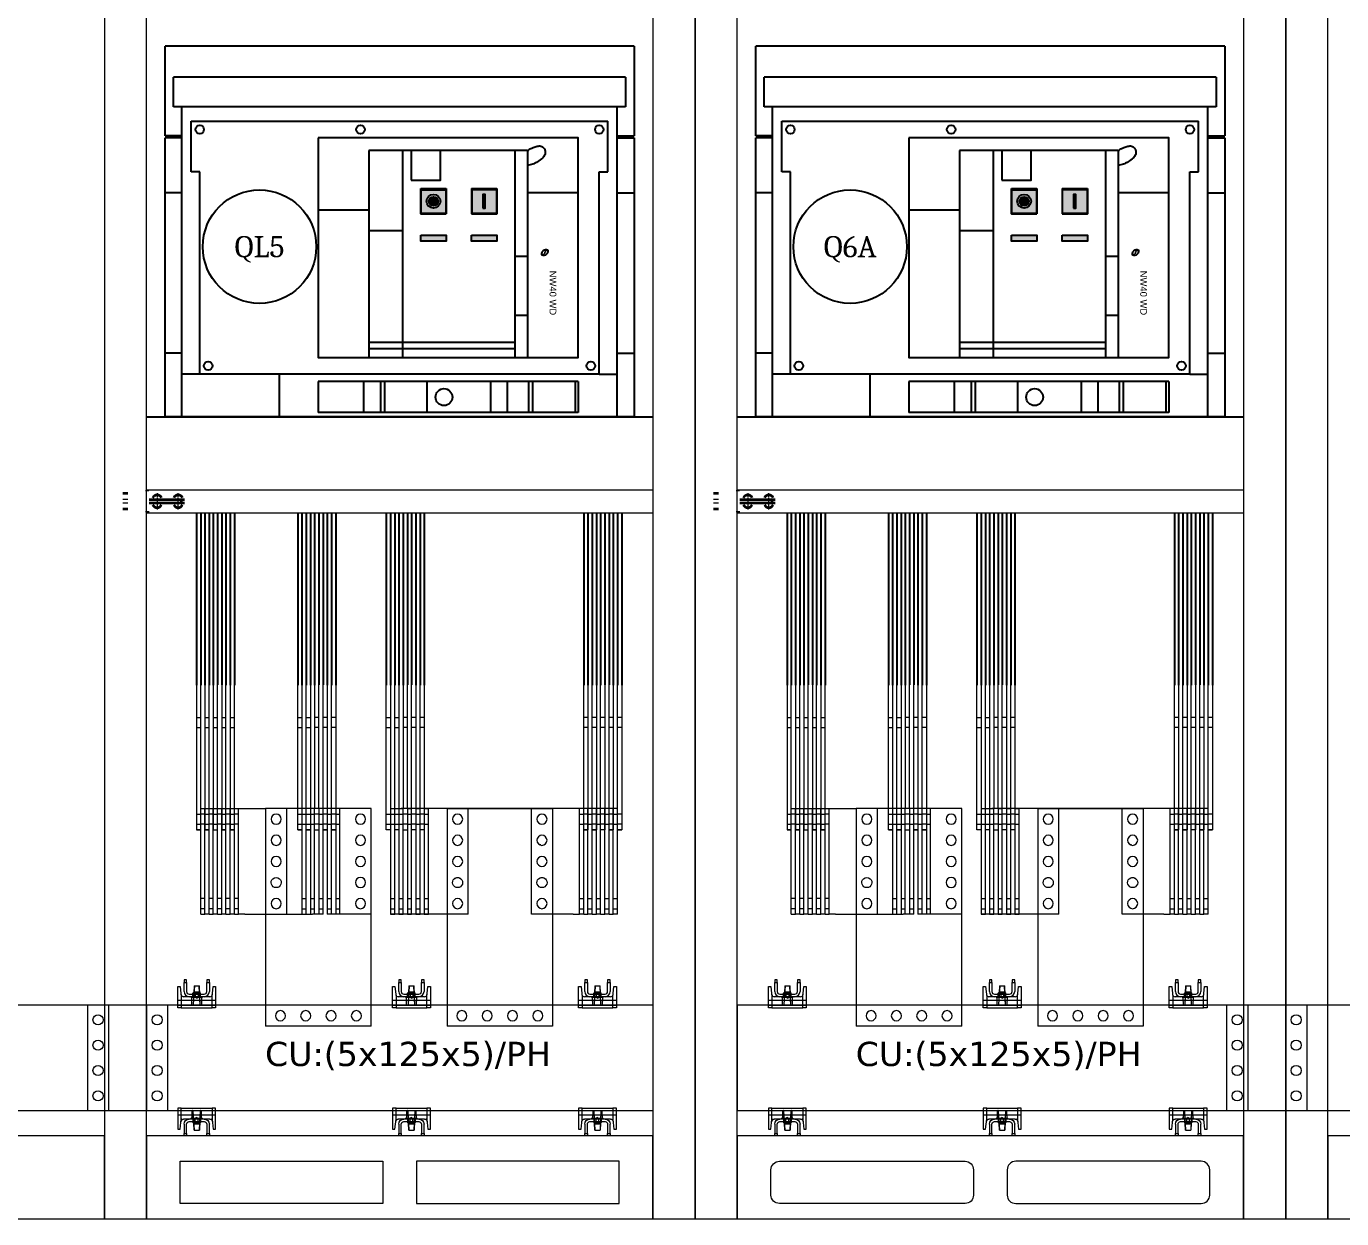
# Model space of a CAD drawing. Header units: millimetres. Extents: x -116965 to 323937, y 291661 to 566926.
# Drawn here: x -39830 to -38272, y 346152 to 347565 of the extents above; entities that cross this region are included whole.
import ezdxf
from ezdxf.enums import TextEntityAlignment as Align

# ---------------------------------------------------------------- set-up
doc = ezdxf.new("R2010")
doc.units = ezdxf.units.MM
doc.linetypes.add('CHAIN', pattern=[0.3543, 0.2362, -0.0295, 0.0591, -0.0295])
doc.layers.get('0').update_dxf_attribs({"lineweight": 18})
doc.layers.add('ALPHA', color=255, linetype='Continuous')
doc.layers.add('C00-00-00', color=7, linetype='Continuous')
for name, color, linetype, lineweight in [('Centerline(Schneider)', 7, 'Continuous', 18), ('check bv', 5, 'Continuous', 9), ('hw_Auxiliary', 2, 'Continuous', 13), ('Visible Edges(Schneider)', 7, 'Continuous', 35)]:
    doc.layers.add(name, color=color, linetype=linetype, lineweight=lineweight)
doc.styles.add('hwTech', font='Cambria.ttf')
doc.styles.add('ROMANS', font='')
doc.styles.get("Standard").update_dxf_attribs({"font": 'arial.ttf'})
doc.styles.get('ROMANS').set_extended_font_data('.VnArial')

# ---------------------------------------------------------------- blocks, each defined once
blk = doc.blocks.new('QQQ')
at = {"color": 1, "lineweight": -3, "ltscale": 5}
blk.add_circle((59732.6, 361340.9), 67.2, dxfattribs=at)
at = {"color": 6, "lineweight": -3, "ltscale": 5, "style": 'hwTech'}
blk.add_attdef('Q5A.1', text='', height=25, dxfattribs=at).set_placement((59732.6, 361340.9), align=Align.MIDDLE_CENTER)
blk = doc.blocks.new('*U1443')
for points in [[(0, 2200), (0, 0), (50, 0), (50, 2200)], [(50, 2102), (50, 2200), (650, 2200), (650, 2102)], [(650, 2200), (650, 0), (700, 0), (700, 2200)], [(50, 98), (50, 0), (650, 0), (650, 98)]]:
    blk.add_lwpolyline(points, close=True)
at = {"layer": 'hw_Auxiliary'}
for points in [[(100, 2132), (320, 2132, 0.414214), (330, 2142), (330, 2172, 0.414214), (320, 2182), (100, 2182, 0.414214), (90, 2172), (90, 2142, 0.414214)], [(600, 2132), (380, 2132, -0.414214), (370, 2142), (370, 2172, -0.414214), (380, 2182), (600, 2182, -0.414214), (610, 2172), (610, 2142, -0.414214)], [(100, 68), (320, 68, -0.414214), (330, 58), (330, 28, -0.414214), (320, 18), (100, 18, -0.414214), (90, 28), (90, 58, -0.414214)], [(600, 68), (380, 68, 0.414214), (370, 58), (370, 28, 0.414214), (380, 18), (600, 18, 0.414214), (610, 28), (610, 58, 0.414214)]]:
    blk.add_lwpolyline(points, format="xyb", close=True, dxfattribs=at)
blk = doc.blocks.new('*U1436')
for points in [[(0, 2200), (0, 0), (50, 0), (50, 2200)], [(50, 2102), (50, 2200), (200, 2200), (200, 2102)], [(200, 2200), (200, 0), (250, 0), (250, 2200)], [(250, 2102), (250, 2200), (850, 2200), (850, 2102)], [(850, 2200), (850, 0), (900, 0), (900, 2200)], [(50, 98), (50, 0), (200, 0), (200, 98)], [(250, 98), (250, 0), (850, 0), (850, 98)]]:
    blk.add_lwpolyline(points, close=True)
at = {"layer": 'hw_Auxiliary'}
for points in [[(290, 2132), (530, 2132), (530, 2182), (290, 2182)], [(810, 2132), (570, 2132), (570, 2182), (810, 2182)], [(290, 68), (530, 68), (530, 18), (290, 18)], [(810, 68), (570, 68), (570, 18), (810, 18)]]:
    blk.add_lwpolyline(points, close=True, dxfattribs=at)
blk = doc.blocks.new('ban le blokset')
for p, q in [((11, 2), (5, 2)), ((5, -2), (11, -2))]:
    blk.add_line(p, q)
at = {"layer": 'Centerline(Schneider)', "linetype": 'CHAIN', "ltscale": 7.55611}
for p, q in [((35.8, 12.5), (31.7, 12.5)), ((36, -12.5), (31.8, -12.5))]:
    blk.add_line(p, q, dxfattribs=at)
at = {"layer": 'Centerline(Schneider)', "linetype": 'CHAIN', "ltscale": 21.168501}
for p, q in [((45.5, 9.8), (45.5, -9.8)), ((70.5, -9.8), (70.5, 9.8))]:
    blk.add_line(p, q, dxfattribs=at)
at = {"layer": 'Visible Edges(Schneider)'}
for p, q in [((11, 9.2), (5, 9.2)), ((36, 2), (78, 2)), ((74.5, -2), (74.5, 2)), ((11, -9.2), (5, -9.2)), ((36, -2), (78, -2))]:
    blk.add_line(p, q, dxfattribs=at)
for centre, start, end in [((45.5, 2), 21.122, 158.878), ((70.5, 2), 21.122, 158.878), ((45.5, -2), 201.122, 338.878), ((70.5, -2), 201.122, 338.878)]:
    blk.add_arc(centre, 5.63, start, end, dxfattribs=at)
blk = doc.blocks.new('*U1771')
h = blk.add_hatch(color=254)
edge = h.paths.add_edge_path()
edge.add_spline(control_points=[(5.56, 1.78), (5.58, 1.82), (5.59, 1.87), (5.62, 1.95), (5.64, 2), (5.65, 2.04)], knot_values=[-0.183546, -0.183546, -0.183546, -0.183546, -0.091771, -0.091771, 0, 0, 0, 0], degree=3, periodic=0)
edge.add_line((5.65, 2.04), (5.27, 2.04))
edge.add_ellipse((6.4, 1.52), major_axis=(1.3, 1.25), ratio=0.66219, start_angle=104.57605, end_angle=114.75831)
edge.add_line((5.1, 1.78), (5.56, 1.78))
edge = h.paths.add_edge_path()
edge.add_spline(control_points=[(5.44, 1.27), (5.46, 1.32), (5.47, 1.36), (5.5, 1.45), (5.52, 1.49), (5.53, 1.53)], knot_values=[-0.183098, -0.183098, -0.183098, -0.183098, -0.091547, -0.091547, 0, 0, 0, 0], degree=3, periodic=0)
edge.add_line((5.53, 1.53), (4.99, 1.53))
edge.add_ellipse((6.4, 1.52), major_axis=(1.3, 1.25), ratio=0.66219, start_angle=124.09616, end_angle=133.95883)
edge.add_line((4.9, 1.27), (5.44, 1.27))
edge = h.paths.add_edge_path()
edge.add_spline(control_points=[(6.75, 1.18), (6.78, 1.32), (6.82, 1.45), (6.89, 1.72), (6.92, 1.85), (6.96, 1.98)], knot_values=[-0.551644, -0.551644, -0.551644, -0.551644, -0.275816, -0.275816, 0, 0, 0, 0], degree=3, periodic=0)
edge.add_spline(control_points=[(6.96, 1.98), (6.96, 1.99), (6.96, 1.99), (6.97, 2.01), (6.97, 2.01), (6.97, 2.01)], knot_values=[-0.018517, -0.018517, -0.018517, -0.018517, -0.010545, -0.010545, 0, 0, 0, 0], degree=3, periodic=0)
edge.add_spline(control_points=[(6.97, 2.01), (6.98, 2.02), (6.98, 2.03), (7, 2.03), (7.01, 2.04), (7.03, 2.04), (7.04, 2.04), (7.05, 2.04)], knot_values=[-0.027221, -0.027221, -0.027221, -0.027221, -0.014514, -0.014514, -0.00734, -0.00734, 0, 0, 0, 0], degree=3, periodic=0)
edge.add_line((7.05, 2.04), (7.44, 2.04))
edge.add_spline(control_points=[(7.44, 2.04), (7.45, 2.1), (7.46, 2.17), (7.49, 2.29), (7.5, 2.36), (7.52, 2.42)], knot_values=[-0.257765, -0.257765, -0.257765, -0.257765, -0.128882, -0.128882, 0, 0, 0, 0], degree=3, periodic=0)
edge.add_line((7.52, 2.42), (6.88, 2.42))
edge.add_spline(control_points=[(6.88, 2.42), (6.76, 2.42), (6.65, 2.4), (6.42, 2.3), (6.33, 2.24), (6.21, 2.11), (6.17, 2.06), (6.13, 1.97), (6.11, 1.94), (6.09, 1.88), (6.09, 1.86), (6.08, 1.83)], knot_values=[-0.86466, -0.86466, -0.86466, -0.86466, -0.632414, -0.632414, -0.431586, -0.431586, -0.283006, -0.283006, -0.174285, -0.174285, 0, 0, 0, 0], degree=3, periodic=0)
edge.add_spline(control_points=[(6.08, 1.83), (6.05, 1.71), (6.02, 1.59), (5.97, 1.36), (5.94, 1.24), (5.91, 1.13)], knot_values=[-0.479158, -0.479158, -0.479158, -0.479158, -0.239583, -0.239583, 0, 0, 0, 0], degree=3, periodic=0)
edge.add_spline(control_points=[(5.91, 1.13), (5.91, 1.12), (5.91, 1.11), (5.9, 1.09), (5.89, 1.08), (5.89, 1.08)], knot_values=[-0.028568, -0.028568, -0.028568, -0.028568, -0.012798, -0.012798, 0, 0, 0, 0], degree=3, periodic=0)
edge.add_spline(control_points=[(5.89, 1.08), (5.88, 1.07), (5.87, 1.05), (5.83, 1.04), (5.83, 1.04), (5.8, 1.03), (5.79, 1.03), (5.79, 1.03)], knot_values=[-0.058564, -0.058564, -0.058564, -0.058564, -0.027343, -0.027343, -0.015539, -0.015539, 0, 0, 0, 0], degree=3, periodic=0)
edge.add_line((5.79, 1.03), (5.39, 1.03))
edge.add_spline(control_points=[(5.39, 1.03), (5.37, 0.96), (5.35, 0.89), (5.31, 0.76), (5.3, 0.69), (5.28, 0.62)], knot_values=[-0.283689, -0.283689, -0.283689, -0.283689, -0.141847, -0.141847, 0, 0, 0, 0], degree=3, periodic=0)
edge.add_line((5.28, 0.62), (5.9, 0.62))
edge.add_spline(control_points=[(5.9, 0.62), (6.07, 0.62), (6.2, 0.65), (6.42, 0.75), (6.52, 0.82), (6.63, 0.94), (6.67, 0.98), (6.73, 1.09), (6.74, 1.14), (6.75, 1.18)], knot_values=[-1.143628, -1.143628, -1.143628, -1.143628, -0.811486, -0.811486, -0.496541, -0.496541, -0.30491, -0.30491, 0, 0, 0, 0], degree=3, periodic=0)
edge = h.paths.add_edge_path()
edge.add_ellipse((6.4, 1.52), major_axis=(1.3, 1.25), ratio=0.66219, start_angle=306, end_angle=315.86966)
edge.add_line((7.91, 1.81), (7.26, 1.81))
edge.add_spline(control_points=[(7.26, 1.81), (7.25, 1.77), (7.24, 1.72), (7.22, 1.64), (7.2, 1.59), (7.19, 1.55)], knot_values=[-0.178881, -0.178881, -0.178881, -0.178881, -0.089455, -0.089455, 0, 0, 0, 0], degree=3, periodic=0)
edge.add_line((7.19, 1.55), (7.83, 1.55))
edge = h.paths.add_edge_path()
edge.add_spline(control_points=[(7.13, 1.3), (7.12, 1.26), (7.11, 1.22), (7.08, 1.13), (7.07, 1.09), (7.06, 1.04)], knot_values=[-0.179952, -0.179952, -0.179952, -0.179952, -0.089977, -0.089977, 0, 0, 0, 0], degree=3, periodic=0)
edge.add_line((7.06, 1.04), (7.56, 1.04))
edge.add_ellipse((6.4, 1.52), major_axis=(1.3, 1.25), ratio=0.66219, start_angle=286.57974, end_angle=296.65326)
edge.add_line((7.72, 1.3), (7.13, 1.3))
at = {"color": 102}
blk.add_ellipse((6.4, 1.52), major_axis=(1.3, 1.25), ratio=0.66219, dxfattribs=at)
blk = doc.blocks.new('*U1452')
h = blk.add_hatch(color=1)
h.dxf.hatch_style = 1
h.paths.add_polyline_path([(217.7, 104.6, 0.414214), (217.3, 104.9), (188.7, 104.9, 0.414214), (188.3, 104.6), (188.3, 75.9, 0.414214), (188.7, 75.6), (217.3, 75.6, 0.414214), (217.7, 75.9)])
h.paths.add_polyline_path([(211.2, 90.2, -1), (194.8, 90.2, -1)], flags=16)
h.paths.add_polyline_path([(208.5, 90.2, -1), (197.5, 90.2, -1)], flags=0)
h.paths.add_polyline_path([(197.5, 90.2, 1), (208.5, 90.2, 1)], flags=0)
h = blk.add_hatch(color=1)
h.dxf.hatch_style = 1
h.paths.add_polyline_path([(208.5, 90.2, 1), (197.5, 90.2, 1)])
h = blk.add_hatch(color=5)
h.dxf.hatch_style = 1
h.paths.add_polyline_path([(277.7, 104.6, 0.414214), (277.3, 104.9), (248.7, 104.9, 0.414214), (248.3, 104.6), (248.3, 75.9, 0.414214), (248.7, 75.6), (277.3, 75.6, 0.414214), (277.7, 75.9)])
h.paths.add_polyline_path([(261.6, 98.4), (264.4, 98.4), (264.4, 82.1), (261.6, 82.1)], flags=16)
for color, points in [(3, [(188, 50.2), (218, 50.2), (218, 42.8), (188, 42.8)]), (2, [(248, 50.2), (278, 50.2), (278, 42.8), (248, 42.8)])]:
    blk.add_hatch(color=color).paths.add_polyline_path(points)
at = {"color": 0}
for p, q in [((188, 75.2), (188, 105.2)), ((188, 105.2), (218, 105.2)), ((188.3, 75.9), (188.3, 104.6)), ((217.3, 104.9), (188.7, 104.9)), ((248, 105.2), (278, 105.2)), ((248.7, 104.9), (277.3, 104.9))]:
    blk.add_line(p, q, dxfattribs=at)
at = {"color": 7}
for p, q in [((217.7, 104.6), (217.7, 75.9)), ((218, 105.2), (218, 75.2)), ((248, 105.2), (248, 75.2)), ((248.3, 104.6), (248.3, 75.9)), ((218, 75.2), (188, 75.2)), ((217.3, 75.6), (188.7, 75.6)), ((278, 75.2), (248, 75.2)), ((277.3, 75.6), (248.7, 75.6))]:
    blk.add_line(p, q, dxfattribs=at)
blk.add_lwpolyline([(261.6, 82.1), (264.4, 82.1), (264.4, 98.4), (261.6, 98.4)], close=True, dxfattribs=at)
at = {"color": 0}
for points in [[(188, 50.2), (218, 50.2), (218, 42.8), (188, 42.8)], [(248, 50.2), (278, 50.2), (278, 42.8), (248, 42.8)]]:
    blk.add_lwpolyline(points, close=True, dxfattribs=at)
at = {"color": 7}
blk.add_circle((203, 90.2), 8.18, dxfattribs=at)
at = {"color": 1}
blk.add_circle((203, 90.2), 5.45, dxfattribs=at)
at = {"color": 0}
for centre, start, end in [((188.7, 104.6), 90, 180), ((217.3, 104.6), 0, 90), ((248.7, 104.6), 90, 180), ((188.7, 75.9), 180, 270)]:
    blk.add_arc(centre, 0.341, start, end, dxfattribs=at)
at = {"color": 7}
for centre, start, end in [((217.3, 75.9), 270, 0), ((248.7, 75.9), 180, 270)]:
    blk.add_arc(centre, 0.341, start, end, dxfattribs=at)
at = {"layer": 'ALPHA', "color": 253}
for p, q in [((441, 273.8), (-115, 273.8)), ((-115, 167.8), (-115, 273.8)), ((441, 273.8), (441, 167.8)), ((-95, -165.2), (-95, 202.2)), ((420.5, 202.2), (420.5, -165.2)), ((-84, 185.2), (409.5, 185.2)), ((-84, 125.2), (-84, 185.2)), ((409.5, 125.2), (409.5, 185.2)), ((-95, 167.8), (-115, 167.8)), ((-115, -165.2), (-115, 165.2)), ((-95, 165.2), (-115, 165.2)), ((420.5, 167.8), (441, 167.8)), ((420.5, 165.2), (441, 165.2)), ((441, 165.2), (441, -165.2)), ((-79, 125.2), (-84, 125.2)), ((-74, 125.2), (-79, 125.2)), ((-74, -114.8), (-74, 125.2)), ((399.5, -114.8), (399.5, 125.2)), ((399.5, 125.2), (404.5, 125.2)), ((404.5, 125.2), (409.5, 125.2)), ((-74, -114.8), (-95, -114.8)), ((20.5, -165.2), (20.5, -114.8)), ((399.5, -114.8), (420.5, -114.8)), ((441, -165.2), (-115, -165.2))]:
    blk.add_line(p, q, dxfattribs=at)
at = {"layer": 'ALPHA', "color": 254}
for p, q in [((430.5, 237.2), (-105, 237.2)), ((-105, 202.2), (-105, 237.2)), ((430.5, 237.2), (430.5, 202.2)), ((430.5, 202.2), (-105, 202.2)), ((-95, 100.2), (-115, 100.2)), ((218, 105.2), (218, 75.2)), ((248, 105.2), (248, 75.2)), ((420.5, 100.2), (441, 100.2)), ((188, 75.2), (218, 75.2)), ((248, 75.2), (278, 75.2)), ((-95, -89.8), (-115, -89.8)), ((420.5, -89.8), (441, -89.8))]:
    blk.add_line(p, q, dxfattribs=at)
at = {"layer": 'ALPHA', "color": 4}
for p, q in [((126.5, 150.2), (126.5, -94.8)), ((314.5, 150.2), (126.5, 150.2)), ((166.5, 150.2), (166.5, -94.8)), ((299.5, 150.2), (299.5, -94.8)), ((314.5, 150.2), (314.5, -94.8)), ((374.5, 100.2), (314.5, 100.2)), ((66.5, 80.2), (126.5, 80.2)), ((166.5, 55.2), (126.5, 55.2)), ((299.5, 25.2), (314.5, 25.2)), ((299.5, -44.8), (314.5, -44.8)), ((299.5, -77.2), (126.5, -77.2)), ((299.5, -84.8), (126.5, -84.8)), ((374.5, -123.2), (66.5, -123.2)), ((66.5, -123.2), (66.5, -160.2)), ((120.5, -160.2), (120.5, -123.2)), ((140.5, -160.2), (140.5, -123.2)), ((145.5, -160.2), (145.5, -123.2)), ((195.5, -160.2), (195.5, -123.2)), ((270.5, -123.2), (270.5, -160.2)), ((290.5, -123.2), (290.5, -160.2)), ((315.5, -123.2), (315.5, -160.2)), ((320.5, -123.2), (320.5, -160.2)), ((371, -123.2), (371, -160.2)), ((374.5, -123.2), (374.5, -160.2)), ((374.5, -160.2), (66.5, -160.2))]:
    blk.add_line(p, q, dxfattribs=at)
at = {"layer": 'ALPHA', "color": 0}
for p, q in [((188, 105.2), (188, 75.2)), ((188, 105.2), (218, 105.2)), ((248, 105.2), (278, 105.2)), ((278, 105.2), (278, 75.2))]:
    blk.add_line(p, q, dxfattribs=at)
at = {"layer": 'ALPHA', "color": 4}
for points in [[(66.5, 165.2), (66.5, -94.8), (374.5, -94.8), (374.5, 165.2)], [(176.5, 115.2), (211.5, 115.2), (211.5, 150.2), (176.5, 150.2)]]:
    blk.add_lwpolyline(points, close=True, dxfattribs=at)
blk.add_lwpolyline([(314.5, 150.2, -0.038619), (318.5, 152.8, -0.045493), (322.3, 154.3, -0.024228), (327.2, 155.6, -0.058648), (329.2, 155.7, -0.123358), (331.5, 155.1, -0.092807), (333.9, 153.1, -0.116657), (335.4, 149.8, -0.128186), (335.3, 146.5, -0.049971), (334.3, 144.1, -0.055894), (333, 142.2, -0.051937), (331, 140.3, -0.020219), (325.1, 136.3, -0.056224), (320.8, 134.3, -0.040931), (314.5, 132.6)], format="xyb", dxfattribs=at)
at = {"layer": 'ALPHA', "color": 7}
for points in [[(218, 75.2), (188, 75.2), (188, 103.6), (218, 103.6)], [(248, 75.2), (278, 75.2), (278, 103.6), (248, 103.6)]]:
    blk.add_lwpolyline(points, close=True, dxfattribs=at)
at = {"layer": 'ALPHA', "color": 253}
blk.add_lwpolyline([(399.5, -114.8), (-74, -114.8)], dxfattribs=at)
at = {"layer": 'ALPHA', "color": 254}
for centre in [(-74, 175.2), (116.5, 175.2), (399.5, 175.2), (-64, -104.8), (389.5, -104.8)]:
    blk.add_circle(centre, 5, dxfattribs=at)
at = {"layer": 'ALPHA', "color": 4}
blk.add_circle((215.5, -141.8), 10, dxfattribs=at)
at = {"color": 7, "xscale": 2.430000000000291, "yscale": 2.430000000000291, "zscale": 2.430000000000291}
blk.add_blockref('*U1771', (319.5, 25.8), dxfattribs=at)
at = {"layer": 'ALPHA', "color": 254, "style": 'ROMANS', "flags": 8}
blk.add_attdef('TYPE2', (340.6, 8), '', height=8, rotation=270, dxfattribs=at)
blk = doc.blocks.new('*U1599')
for points in [[(0, 2200), (0, 0), (50, 0), (50, 2200)], [(50, 2102), (50, 2200), (400, 2200), (400, 2102)], [(400, 2200), (400, 0), (450, 0), (450, 2200)], [(450, 2102), (450, 2200), (1050, 2200), (1050, 2102)], [(1050, 2200), (1050, 0), (1100, 0), (1100, 2200)], [(50, 98), (50, 0), (400, 0), (400, 98)], [(450, 98), (450, 0), (1050, 0), (1050, 98)]]:
    blk.add_lwpolyline(points, close=True)
at = {"layer": 'hw_Auxiliary'}
for points in [[(490, 2132), (730, 2132), (730, 2182), (490, 2182)], [(1010, 2132), (770, 2132), (770, 2182), (1010, 2182)], [(490, 68), (730, 68), (730, 18), (490, 18)], [(1010, 68), (770, 68), (770, 18), (1010, 18)]]:
    blk.add_lwpolyline(points, close=True, dxfattribs=at)
blk = doc.blocks.new('*U1666')
at = {"color": 1}
for p, q in [((59823.4, 339394.9), (59223.4, 339394.9)), ((59823.4, 339394.9), (59223.4, 339394.9)), ((59223.4, 339394.9), (59223.4, 339269.9)), ((59823.4, 339394.9), (59823.4, 339269.9)), ((59223.4, 339269.9), (59823.4, 339269.9))]:
    blk.add_line(p, q, dxfattribs=at)
for centre in [(59235.9, 339377.4), (59235.9, 339347.4), (59235.9, 339317.4), (59235.9, 339287.4)]:
    blk.add_circle(centre, 6, dxfattribs=at)
blk = doc.blocks.new('*U1647')
at = {"color": 1}
for p, q in [((59910.9, 339394.9), (59815.9, 339394.9)), ((59910.9, 339394.9), (59815.9, 339394.9)), ((59815.9, 339394.9), (59815.9, 339269.9)), ((59910.9, 339394.9), (59910.9, 339269.9)), ((59815.9, 339269.9), (59910.9, 339269.9))]:
    blk.add_line(p, q, dxfattribs=at)
for centre in [(59828.4, 339377.4), (59898.4, 339377.4), (59828.4, 339347.4), (59898.4, 339347.4), (59828.4, 339317.4), (59898.4, 339317.4), (59828.4, 339287.4), (59898.4, 339287.4)]:
    blk.add_circle(centre, 6, dxfattribs=at)
blk = doc.blocks.new('*U1665')
at = {"color": 1}
for p, q in [((60058.4, 339394.9), (59815.9, 339394.9)), ((60058.4, 339394.9), (59815.9, 339394.9)), ((59815.9, 339394.9), (59815.9, 339269.9)), ((60058.4, 339394.9), (60058.4, 339269.9)), ((59815.9, 339269.9), (60058.4, 339269.9))]:
    blk.add_line(p, q, dxfattribs=at)
for centre in [(59828.4, 339377.4), (60045.9, 339377.4), (59828.4, 339347.4), (60045.9, 339347.4), (59828.4, 339317.4), (60045.9, 339317.4), (59828.4, 339287.4), (60045.9, 339287.4)]:
    blk.add_circle(centre, 6, dxfattribs=at)
blk = doc.blocks.new('555')
at = {"lineweight": 5}
for p, q in [((-12, 33), (-15, 33)), ((-15, 33), (-15, 30)), ((-12, 30), (-12, 33)), ((15, 33), (12, 33)), ((12, 33), (12, 30)), ((15, 30), (15, 33)), ((-22.5, 25), (-19.5, 25)), ((-22.5, 0), (-22.5, 25)), ((-19.5, 25), (-18.2, 13)), ((-15, 30), (-12, 30)), ((-15, 19), (-15, 30)), ((-12, 30), (-12, 19)), ((-9, 16), (9, 16)), ((-4.5, 13), (-4.5, 16)), ((-2.9, 18.7), (-4.4, 17.2)), ((-4.4, 13), (-4.4, 17.2)), ((0, 17.2), (-4.4, 17.2)), ((-4.1, 13), (-4.1, 16)), ((-2.7, 26), (-4, 3.7)), ((-3.4, 16.2), (-4, 3.7)), ((-3, 26), (-3.4, 17.7)), ((-3.4, 17.7), (-3.4, 16.2)), ((3.4, 17.7), (-3.4, 17.7)), ((3.4, 16.2), (-3.4, 16.2)), ((-3, 26), (3, 26)), ((-2.9, 18.7), (0, 18.7)), ((-1.6, 18.7), (-1.6, 13)), ((0, 18.7), (2.9, 18.7)), ((4.4, 17.2), (0, 17.2)), ((1.6, 18.7), (1.6, 13)), ((2.9, 18.7), (4.4, 17.2)), ((3, 26), (3.2, 26)), ((3.4, 17.7), (3, 26)), ((4, 3.7), (3.2, 26)), ((3.5, 17.7), (3.4, 17.7)), ((3.4, 16.2), (3.4, 17.7)), ((3.4, 16.2), (3.5, 16.2)), ((4, 3.7), (3.4, 16.2)), ((4.1, 13), (4.1, 16)), ((4.4, 13), (4.4, 17.2)), ((4.5, 13), (4.5, 16)), ((12, 30), (15, 30)), ((12, 19), (12, 30)), ((15, 30), (15, 19)), ((18.2, 13), (19.5, 25)), ((19.5, 25), (22.5, 25)), ((22.5, 25), (22.5, 0)), ((22.5, 8.5), (-22.5, 8.5)), ((-22.5, 3), (-4.9, 3)), ((-18.2, 0), (-22.5, 0)), ((-18.2, 13), (-18.2, 13)), ((-18.2, 13), (-18.2, 0)), ((-17.7, 13), (-18.2, 13)), ((-18.2, 0), (-17.7, 0)), ((-17.7, 0), (17.7, 0)), ((-9, 13), (-15.5, 13)), ((9, 13), (-9, 13)), ((-6, 13), (-6, 12.2)), ((0, 12.2), (-6, 12.2)), ((-5.6, 3.7), (-5.9, 11.1)), ((-4.7, 3), (-4.9, 3)), ((-4.7, 3), (4.7, 3)), ((0, 11.3), (-1.6, 12.2)), ((0, 11.3), (1.6, 12.2)), ((6, 12.2), (0, 12.2)), ((4.9, 3), (4.7, 3)), ((4.9, 3), (22.5, 3)), ((5.9, 11.1), (5.6, 3.7)), ((6, 13), (6, 12.2)), ((15.5, 13), (9, 13)), ((18.2, 13), (17.7, 13)), ((17.7, 0), (18.2, 0)), ((18.2, 0), (18.2, 13)), ((18.2, 13), (18.2, 13)), ((22.5, 0), (18.2, 0))]:
    blk.add_line(p, q, dxfattribs=at)
for centre, radius, start, end in [((-15.5, 16), 3, 186, 270), ((-9, 19), 6, 180, 270), ((-9, 19), 3, 180, 270), ((9, 19), 3, 270, 0), ((9, 19), 6, 270, 0), ((15.5, 16), 3, 270, 354), ((-7.9, 11), 2, 2, 90), ((-4.9, 3.7), 0.75, 182, 270), ((-4.7, 3.7), 0.75, 270, 356.7829), ((-4.7, 3.7), 0.75, 270, 357.5104), ((4.7, 3.7), 0.75, 182.0138, 270), ((4.7, 3.7), 0.75, 182.4896, 270), ((4.9, 3.7), 0.75, 270, 358), ((7.9, 11), 2, 90, 178)]:
    blk.add_arc(centre, radius, start, end, dxfattribs=at)
blk = doc.blocks.new('TD-4000-4P-FRONT-INCOME')
at = {"color": 1}
for p, q in [((0, -174.8), (0, 0)), ((125, 0), (0, 0)), ((125, 0), (125, -174.8)), ((0, -132.8), (55.5, -132.8)), ((25, -132.8), (25, -257.8)), ((43, -257.8), (43, -132.8)), ((43, -139.3), (48, -139.3)), ((48, -132.8), (48, -257.8)), ((53, -257.8), (53, -132.8)), ((53, -139.3), (58, -139.3)), ((68, -132.8), (55.5, -132.8)), ((58, -132.8), (58, -257.8)), ((63, -257.8), (63, -132.8)), ((63, -139.3), (68, -139.3)), ((68, -132.8), (68, -257.8)), ((73, -257.8), (73, -132.8)), ((85.5, -132.8), (73, -132.8)), ((73, -139.3), (78, -139.3)), ((78, -132.8), (78, -257.8)), ((83, -257.8), (83, -132.8)), ((83, -139.3), (88, -139.3)), ((125, -132.8), (85.5, -132.8)), ((88, -132.8), (88, -257.8)), ((43, -151.3), (48, -151.3)), ((53, -151.3), (58, -151.3)), ((63, -151.3), (68, -151.3)), ((73, -151.3), (78, -151.3)), ((83, -151.3), (88, -151.3)), ((0, -181.8), (0, -174.8)), ((0, -257.8), (0, -181.8)), ((125, -174.8), (125, -181.8)), ((125, -181.8), (125, -257.8)), ((38, -232.8), (43, -232.8)), ((43, -232.8), (38, -232.8)), ((38, -232.8), (38, -404)), ((48, -232.8), (53, -232.8)), ((53, -232.8), (48, -232.8)), ((58, -232.8), (63, -232.8)), ((58, -232.8), (63, -232.8)), ((68, -232.8), (73, -232.8)), ((73, -232.8), (68, -232.8)), ((78, -232.8), (83, -232.8)), ((83, -232.8), (78, -232.8)), ((38, -239.3), (43, -239.3)), ((43, -239.3), (48, -239.3)), ((48, -239.3), (53, -239.3)), ((53, -239.3), (58, -239.3)), ((63, -239.3), (58, -239.3)), ((63, -239.3), (68, -239.3)), ((73, -239.3), (68, -239.3)), ((73, -239.3), (78, -239.3)), ((83, -239.3), (78, -239.3)), ((83, -239.3), (88, -239.3)), ((125, -257.8), (0, -257.8)), ((38, -251.3), (43, -251.3)), ((43, -251.3), (48, -251.3)), ((43, -404), (43, -257.8)), ((48, -251.3), (53, -251.3)), ((48, -257.8), (48, -404)), ((53, -251.3), (58, -251.3)), ((53, -404), (53, -257.8)), ((63, -251.3), (58, -251.3)), ((58, -404), (58, -257.8)), ((63, -251.3), (68, -251.3)), ((63, -257.8), (63, -404)), ((73, -251.3), (68, -251.3)), ((68, -257.8), (68, -404)), ((73, -251.3), (78, -251.3)), ((73, -404), (73, -257.8)), ((83, -251.3), (78, -251.3)), ((78, -257.8), (78, -404)), ((83, -251.3), (88, -251.3)), ((83, -404), (83, -257.8)), ((38, -353.8), (43, -353.8)), ((48, -353.8), (53, -353.8)), ((63, -353.8), (58, -353.8)), ((73, -353.8), (68, -353.8)), ((83, -353.8), (78, -353.8)), ((38, -365.8), (43, -365.8)), ((48, -365.8), (53, -365.8)), ((63, -365.8), (58, -365.8)), ((73, -365.8), (68, -365.8)), ((83, -365.8), (78, -365.8))]:
    blk.add_line(p, q, dxfattribs=at)
at = {"color": 2}
for p, q in [((215, -174.8), (215, 0)), ((340, 0), (215, 0)), ((340, -174.8), (340, 0)), ((148, -132.8), (153, -132.8)), ((148, -174.8), (148, -132.8)), ((160.5, -132.8), (148, -132.8)), ((148, -139.3), (153, -139.3)), ((153, -132.8), (153, -257.8)), ((158, -132.8), (163, -132.8)), ((158, -257.8), (158, -132.8)), ((158, -139.3), (163, -139.3)), ((240, -132.8), (160.5, -132.8)), ((163, -132.8), (163, -257.8)), ((168, -132.8), (173, -132.8)), ((168, -257.8), (168, -132.8)), ((168, -139.3), (173, -139.3)), ((173, -132.8), (173, -257.8)), ((178, -132.8), (183, -132.8)), ((178, -257.8), (178, -132.8)), ((178, -139.3), (183, -139.3)), ((183, -132.8), (183, -257.8)), ((188, -132.8), (193, -132.8)), ((188, -257.8), (188, -132.8)), ((188, -139.3), (193, -139.3)), ((193, -132.8), (193, -257.8)), ((240, -132.8), (240, -257.8)), ((148, -151.3), (153, -151.3)), ((158, -151.3), (163, -151.3)), ((168, -151.3), (173, -151.3)), ((178, -151.3), (183, -151.3)), ((188, -151.3), (193, -151.3)), ((148, -181.8), (148, -174.8)), ((148, -257.8), (148, -181.8)), ((215, -181.8), (215, -174.8)), ((215, -257.8), (215, -181.8)), ((148, -232.8), (143, -232.8)), ((143, -232.8), (143, -404)), ((158, -232.8), (153, -232.8)), ((163, -232.8), (168, -232.8)), ((163, -232.8), (168, -232.8)), ((178, -232.8), (173, -232.8)), ((188, -232.8), (183, -232.8)), ((143, -239.3), (148, -239.3)), ((148, -239.3), (153, -239.3)), ((153, -239.3), (158, -239.3)), ((158, -239.3), (163, -239.3)), ((168, -239.3), (163, -239.3)), ((168, -239.3), (173, -239.3)), ((178, -239.3), (173, -239.3)), ((178, -239.3), (183, -239.3)), ((188, -239.3), (183, -239.3)), ((188, -239.3), (193, -239.3)), ((143, -251.3), (148, -251.3)), ((148, -251.3), (153, -251.3)), ((148, -404), (148, -257.8)), ((148, -257.8), (153, -257.8)), ((148, -257.8), (160.5, -257.8)), ((153, -251.3), (158, -251.3)), ((153, -257.8), (153, -404)), ((158, -251.3), (163, -251.3)), ((158, -404), (158, -257.8)), ((158, -257.8), (163, -257.8)), ((240, -257.8), (160.5, -257.8)), ((168, -251.3), (163, -251.3)), ((163, -404), (163, -257.8)), ((168, -251.3), (173, -251.3)), ((168, -257.8), (168, -404)), ((168, -257.8), (173, -257.8)), ((178, -251.3), (173, -251.3)), ((173, -257.8), (173, -404)), ((178, -251.3), (183, -251.3)), ((178, -404), (178, -257.8)), ((178, -257.8), (183, -257.8)), ((188, -251.3), (183, -251.3)), ((183, -257.8), (183, -404)), ((188, -251.3), (193, -251.3)), ((188, -404), (188, -257.8)), ((188, -257.8), (193, -257.8)), ((215, -257.8), (340, -257.8)), ((340, -257.8), (215, -257.8)), ((143, -353.8), (148, -353.8)), ((153, -353.8), (158, -353.8)), ((168, -353.8), (163, -353.8)), ((178, -353.8), (173, -353.8)), ((188, -353.8), (183, -353.8)), ((143, -365.8), (148, -365.8)), ((153, -365.8), (158, -365.8)), ((168, -365.8), (163, -365.8)), ((178, -365.8), (173, -365.8)), ((188, -365.8), (183, -365.8))]:
    blk.add_line(p, q, dxfattribs=at)
at = {"color": 7, "true_color": 0xffffff}
for p, q in [((-77, -132.8), (-77, -174.8)), ((-77, -132.8), (-72, -132.8)), ((-72, -139.3), (-77, -139.3)), ((-72, -132.8), (-72, -174.8)), ((-67, -132.8), (-72, -132.8)), ((-67, -132.8), (-67, -174.8)), ((-67, -132.8), (-62, -132.8)), ((-62, -139.3), (-67, -139.3)), ((-62, -132.8), (-62, -174.8)), ((-57, -132.8), (-62, -132.8)), ((-57, -132.8), (-57, -174.8)), ((-57, -132.8), (-52, -132.8)), ((-52, -139.3), (-57, -139.3)), ((-52, -132.8), (-52, -174.8)), ((-47, -132.8), (-52, -132.8)), ((-47, -132.8), (-47, -174.8)), ((-47, -132.8), (-42, -132.8)), ((-42, -139.3), (-47, -139.3)), ((-42, -132.8), (-42, -174.8)), ((-37, -132.8), (-42, -132.8)), ((-37, -132.8), (-37, -174.8)), ((-37, -132.8), (-32, -132.8)), ((-32, -139.3), (-37, -139.3)), ((-32, -132.8), (-32, -174.8)), ((-24.5, -132.8), (-32, -132.8)), ((-24.5, -132.8), (0, -132.8)), ((-72, -151.3), (-77, -151.3)), ((-62, -151.3), (-67, -151.3)), ((-52, -151.3), (-57, -151.3)), ((-42, -151.3), (-47, -151.3)), ((-32, -151.3), (-37, -151.3)), ((-77, -174.8), (-77, -181.8)), ((-77, -181.8), (-77, -257.8)), ((-72, -174.8), (-72, -181.8)), ((-72, -181.8), (-72, -257.8)), ((-67, -174.8), (-67, -181.8)), ((-67, -181.8), (-67, -257.8)), ((-62, -174.8), (-62, -181.8)), ((-62, -181.8), (-62, -257.8)), ((-57, -174.8), (-57, -181.8)), ((-57, -181.8), (-57, -257.8)), ((-52, -174.8), (-52, -181.8)), ((-52, -181.8), (-52, -257.8)), ((-47, -174.8), (-47, -181.8)), ((-47, -181.8), (-47, -257.8)), ((-42, -174.8), (-42, -181.8)), ((-42, -181.8), (-42, -257.8)), ((-37, -174.8), (-37, -181.8)), ((-37, -181.8), (-37, -257.8)), ((-32, -174.8), (-32, -181.8)), ((-32, -181.8), (-32, -257.8)), ((-82, -232.8), (-77, -232.8)), ((-82, -404.2), (-82, -232.8)), ((-77, -232.8), (-82, -232.8)), ((-77, -232.8), (-77, -404.2)), ((-72, -232.8), (-67, -232.8)), ((-72, -404), (-72, -232.8)), ((-67, -232.8), (-72, -232.8)), ((-67, -232.8), (-67, -404)), ((-62, -232.8), (-57, -232.8)), ((-62, -404), (-62, -232.8)), ((-62, -232.8), (-57, -232.8)), ((-57, -232.8), (-57, -404)), ((-52, -232.8), (-47, -232.8)), ((-52, -404), (-52, -232.8)), ((-47, -232.8), (-52, -232.8)), ((-47, -232.8), (-47, -404)), ((-42, -232.8), (-37, -232.8)), ((-42, -404), (-42, -232.8)), ((-37, -232.8), (-42, -232.8)), ((-37, -232.8), (-37, -404)), ((-82, -239.3), (-77, -239.3)), ((-72, -239.3), (-77, -239.3)), ((-72, -239.3), (-67, -239.3)), ((-62, -239.3), (-67, -239.3)), ((-62, -239.3), (-57, -239.3)), ((-52, -239.3), (-57, -239.3)), ((-52, -239.3), (-47, -239.3)), ((-42, -239.3), (-47, -239.3)), ((-42, -239.3), (-37, -239.3)), ((-32, -239.3), (-37, -239.3)), ((-82, -251.3), (-77, -251.3)), ((-72, -251.3), (-77, -251.3)), ((-77, -257.8), (-72, -257.8)), ((-72, -251.3), (-67, -251.3)), ((-72, -257.8), (-67, -257.8)), ((-62, -251.3), (-67, -251.3)), ((-67, -257.8), (-62, -257.8)), ((-62, -251.3), (-57, -251.3)), ((-62, -257.8), (-57, -257.8)), ((-52, -251.3), (-57, -251.3)), ((-57, -257.8), (-52, -257.8)), ((-52, -251.3), (-47, -251.3)), ((-52, -257.8), (-47, -257.8)), ((-42, -251.3), (-47, -251.3)), ((-47, -257.8), (-42, -257.8)), ((-42, -251.3), (-37, -251.3)), ((-42, -257.8), (-37, -257.8)), ((-32, -251.3), (-37, -251.3)), ((-37, -257.8), (-32, -257.8)), ((-32, -257.8), (-24.5, -257.8)), ((-24.5, -257.8), (0, -257.8)), ((-82, -353.8), (-77, -353.8)), ((-72, -353.8), (-67, -353.8)), ((-62, -353.8), (-57, -353.8)), ((-52, -353.8), (-47, -353.8)), ((-42, -353.8), (-37, -353.8)), ((-82, -365.8), (-77, -365.8)), ((-72, -365.8), (-67, -365.8)), ((-62, -365.8), (-57, -365.8)), ((-52, -365.8), (-47, -365.8)), ((-42, -365.8), (-37, -365.8))]:
    blk.add_line(p, q, dxfattribs=at)
at = {"color": 3}
for p, q in [((315, -132.8), (315, -257.8)), ((364.5, -132.8), (315, -132.8)), ((364.5, -132.8), (372, -132.8)), ((372, -132.8), (372, -174.8)), ((377, -132.8), (372, -132.8)), ((372, -139.3), (377, -139.3)), ((377, -132.8), (377, -174.8)), ((377, -132.8), (382, -132.8)), ((382, -132.8), (382, -174.8)), ((387, -132.8), (382, -132.8)), ((382, -139.3), (387, -139.3)), ((387, -132.8), (387, -174.8)), ((387, -132.8), (392, -132.8)), ((392, -132.8), (392, -174.8)), ((397, -132.8), (392, -132.8)), ((392, -139.3), (397, -139.3)), ((397, -132.8), (397, -174.8)), ((397, -132.8), (402, -132.8)), ((407, -132.8), (402, -132.8)), ((402, -132.8), (402, -174.8)), ((402, -139.3), (407, -139.3)), ((407, -132.8), (407, -174.8)), ((407, -132.8), (412, -132.8)), ((412, -132.8), (412, -174.8)), ((417, -132.8), (412, -132.8)), ((412, -139.3), (417, -139.3)), ((417, -132.8), (417, -174.8)), ((372, -151.3), (377, -151.3)), ((382, -151.3), (387, -151.3)), ((392, -151.3), (397, -151.3)), ((402, -151.3), (407, -151.3)), ((412, -151.3), (417, -151.3)), ((340, -257.8), (340, -173.3)), ((372, -174.8), (372, -181.8)), ((372, -181.8), (372, -257.8)), ((377, -174.8), (377, -181.8)), ((377, -181.8), (377, -257.8)), ((382, -174.8), (382, -181.8)), ((382, -181.8), (382, -257.8)), ((387, -174.8), (387, -181.8)), ((387, -181.8), (387, -257.8)), ((392, -174.8), (392, -181.8)), ((392, -181.8), (392, -257.8)), ((397, -174.8), (397, -181.8)), ((397, -181.8), (397, -257.8)), ((402, -174.8), (402, -181.8)), ((402, -181.8), (402, -257.8)), ((407, -174.8), (407, -181.8)), ((407, -181.8), (407, -257.8)), ((412, -174.8), (412, -181.8)), ((412, -181.8), (412, -257.8)), ((417, -174.8), (417, -181.8)), ((417, -181.8), (417, -257.8)), ((326, -214.8), (324.5, -214.8)), ((382, -232.8), (377, -232.8)), ((377, -232.8), (377, -404)), ((377, -232.8), (382, -232.8)), ((382, -404), (382, -232.8)), ((392, -232.8), (387, -232.8)), ((387, -232.8), (387, -404)), ((387, -232.8), (392, -232.8)), ((392, -404), (392, -232.8)), ((402, -232.8), (397, -232.8)), ((402, -232.8), (397, -232.8)), ((397, -232.8), (397, -404)), ((402, -404), (402, -232.8)), ((412, -232.8), (407, -232.8)), ((407, -232.8), (407, -404)), ((407, -232.8), (412, -232.8)), ((412, -404), (412, -232.8)), ((422, -232.8), (417, -232.8)), ((417, -232.8), (417, -404.2)), ((417, -232.8), (422, -232.8)), ((422, -404.2), (422, -232.8)), ((372, -239.3), (377, -239.3)), ((382, -239.3), (377, -239.3)), ((382, -239.3), (387, -239.3)), ((392, -239.3), (387, -239.3)), ((392, -239.3), (397, -239.3)), ((402, -239.3), (397, -239.3)), ((402, -239.3), (407, -239.3)), ((412, -239.3), (407, -239.3)), ((412, -239.3), (417, -239.3)), ((422, -239.3), (417, -239.3)), ((364.5, -257.8), (340, -257.8)), ((372, -257.8), (364.5, -257.8)), ((372, -251.3), (377, -251.3)), ((377, -257.8), (372, -257.8)), ((382, -251.3), (377, -251.3)), ((382, -257.8), (377, -257.8)), ((382, -251.3), (387, -251.3)), ((387, -257.8), (382, -257.8)), ((392, -251.3), (387, -251.3)), ((392, -257.8), (387, -257.8)), ((392, -251.3), (397, -251.3)), ((397, -257.8), (392, -257.8)), ((402, -251.3), (397, -251.3)), ((402, -257.8), (397, -257.8)), ((402, -251.3), (407, -251.3)), ((407, -257.8), (402, -257.8)), ((412, -251.3), (407, -251.3)), ((412, -257.8), (407, -257.8)), ((412, -251.3), (417, -251.3)), ((417, -257.8), (412, -257.8)), ((422, -251.3), (417, -251.3)), ((382, -353.8), (377, -353.8)), ((392, -353.8), (387, -353.8)), ((402, -353.8), (397, -353.8)), ((412, -353.8), (407, -353.8)), ((422, -353.8), (417, -353.8)), ((382, -365.8), (377, -365.8)), ((392, -365.8), (387, -365.8)), ((402, -365.8), (397, -365.8)), ((412, -365.8), (407, -365.8)), ((422, -365.8), (417, -365.8))]:
    blk.add_line(p, q, dxfattribs=at)
at = {"color": 1}
for centre in [(17.5, -12.5), (47.5, -12.5), (77.5, -12.5), (107.5, -12.5), (12.5, -145.3), (112.5, -145.3), (112.5, -170.3), (12.5, -195.3), (112.5, -195.3), (12.5, -220.3), (112.5, -220.3), (12.5, -245.3), (112.5, -245.3)]:
    blk.add_circle(centre, 6, dxfattribs=at)
at = {"color": 2}
for centre in [(232.5, -12.5), (262.5, -12.5), (292.5, -12.5), (322.5, -12.5), (227.5, -145.3), (227.5, -145.3), (227.5, -145.3), (227.5, -195.3), (227.5, -195.3), (227.5, -195.3), (227.5, -220.3), (227.5, -220.3), (227.5, -220.3), (227.5, -245.3), (227.5, -245.3), (227.5, -245.3)]:
    blk.add_circle(centre, 6, dxfattribs=at)
at = {"color": 3}
for centre in [(327.5, -145.3), (327.5, -145.3), (327.5, -195.3), (327.5, -195.3), (327.5, -220.3), (327.5, -220.3), (327.5, -245.3), (327.5, -245.3)]:
    blk.add_circle(centre, 6, dxfattribs=at)
at = {"color": 1}
for start, end in [(90, 228.5904), (311.4096, 90), (228.5904, 311.4096)]:
    blk.add_arc((12.5, -170.3), 6, start, end, dxfattribs=at)
at = {"color": 2}
for start, end in [(311.4095, 228.5905), (90, 228.5904), (90, 228.5904), (311.4096, 90), (311.4096, 90), (228.5905, 270), (228.5904, 311.4096), (228.5904, 311.4096), (270, 311.4095)]:
    blk.add_arc((227.5, -170.3), 6, start, end, dxfattribs=at)
at = {"color": 3}
for start, end in [(311.4095, 228.5905), (90, 228.5904), (311.4096, 90), (228.5905, 270), (228.5904, 311.4096), (270, 311.4095)]:
    blk.add_arc((327.5, -170.3), 6, start, end, dxfattribs=at)
blk = doc.blocks.new('*U1667')
at = {"color": 1}
for p, q in [((59828.4, 339394.9), (59223.4, 339394.9)), ((59828.4, 339394.9), (59223.4, 339394.9)), ((59223.4, 339394.9), (59223.4, 339269.9)), ((59828.4, 339394.9), (59828.4, 339269.9)), ((59223.4, 339269.9), (59828.4, 339269.9))]:
    blk.add_line(p, q, dxfattribs=at)
for centre in [(59815.9, 339377.4), (59815.9, 339347.4), (59815.9, 339317.4), (59815.9, 339287.4)]:
    blk.add_circle(centre, 6, dxfattribs=at)
blk = doc.blocks.new('*U1668')
at = {"color": 1}
for p, q in [((59823.4, 339394.9), (58973.4, 339394.9)), ((59823.4, 339394.9), (58973.4, 339394.9)), ((58973.4, 339394.9), (58973.4, 339269.9)), ((59823.4, 339394.9), (59823.4, 339269.9)), ((58973.4, 339269.9), (59823.4, 339269.9))]:
    blk.add_line(p, q, dxfattribs=at)
for centre in [(58985.9, 339377.4), (58985.9, 339347.4), (58985.9, 339317.4), (58985.9, 339287.4)]:
    blk.add_circle(centre, 6, dxfattribs=at)

msp = doc.modelspace()

# ---------------------------------------------------------------- linework, layer by layer
at = {"lineweight": -3, "ltscale": 5}
for p, q in [((-39687.949803, 347101.783643), (-39087.949803, 347101.783643)), ((-38987.949803, 347101.783643), (-38387.949803, 347101.783643)), ((-39628.813539, 346988.27154), (-39628.813539, 346784.001017)), ((-39623.813539, 346988.27154), (-39623.813539, 346784.001017)), ((-39618.813539, 346988.27154), (-39618.813539, 346784.001017)), ((-39613.813539, 346988.27154), (-39613.813539, 346784.001017)), ((-39608.813539, 346988.27154), (-39608.813539, 346784.001017)), ((-39603.813539, 346988.457391), (-39603.813539, 346784.186868)), ((-39598.813539, 346988.457391), (-39598.813539, 346784.186868)), ((-39593.813539, 346988.27154), (-39593.813539, 346784.001017)), ((-39588.813539, 346988.27154), (-39588.813539, 346784.001017)), ((-39583.813539, 346988.27154), (-39583.813539, 346784.001017)), ((-38928.813539, 346988.27154), (-38928.813539, 346784.001017)), ((-38923.813539, 346988.27154), (-38923.813539, 346784.001017)), ((-38918.813539, 346988.27154), (-38918.813539, 346784.001017)), ((-38913.813539, 346988.27154), (-38913.813539, 346784.001017)), ((-38908.813539, 346988.27154), (-38908.813539, 346784.001017)), ((-38903.813539, 346988.457391), (-38903.813539, 346784.186868)), ((-38898.813539, 346988.457391), (-38898.813539, 346784.186868)), ((-38893.813539, 346988.27154), (-38893.813539, 346784.001017)), ((-38888.813539, 346988.27154), (-38888.813539, 346784.001017)), ((-38883.813539, 346988.27154), (-38883.813539, 346784.001017))]:
    msp.add_line(p, q, dxfattribs=at)
for p, q in [((-39687.949803, 347015.27154), (-39087.949803, 347015.27154)), ((-38987.949803, 347015.27154), (-38387.949803, 347015.27154)), ((-39687.949803, 346988.27154), (-39087.949803, 346988.27154)), ((-38987.949803, 346988.27154), (-38387.949803, 346988.27154))]:
    msp.add_line(p, q)
at = {"color": 1, "lineweight": -3, "ltscale": 5}
for p, q in [((-39508.813539, 346988.27154), (-39508.813539, 346784.001017)), ((-39503.813539, 346988.27154), (-39503.813539, 346784.001017)), ((-39498.813539, 346988.27154), (-39498.813539, 346784.001017)), ((-39493.813539, 346988.27154), (-39493.813539, 346784.001017)), ((-39488.813539, 346988.27154), (-39488.813539, 346784.001017)), ((-39483.813539, 346988.457391), (-39483.813539, 346784.186868)), ((-39478.813539, 346988.457391), (-39478.813539, 346784.186868)), ((-39473.813539, 346988.27154), (-39473.813539, 346784.001017)), ((-39468.813539, 346988.27154), (-39468.813539, 346784.001017)), ((-39463.813539, 346988.27154), (-39463.813539, 346784.001017)), ((-38808.813539, 346988.27154), (-38808.813539, 346784.001017)), ((-38803.813539, 346988.27154), (-38803.813539, 346784.001017)), ((-38798.813539, 346988.27154), (-38798.813539, 346784.001017)), ((-38793.813539, 346988.27154), (-38793.813539, 346784.001017)), ((-38788.813539, 346988.27154), (-38788.813539, 346784.001017)), ((-38783.813539, 346988.457391), (-38783.813539, 346784.186868)), ((-38778.813539, 346988.457391), (-38778.813539, 346784.186868)), ((-38773.813539, 346988.27154), (-38773.813539, 346784.001017)), ((-38768.813539, 346988.27154), (-38768.813539, 346784.001017)), ((-38763.813539, 346988.27154), (-38763.813539, 346784.001017))]:
    msp.add_line(p, q, dxfattribs=at)
at = {"color": 2, "lineweight": -3, "ltscale": 5}
for p, q in [((-39403.813539, 346988.27154), (-39403.813539, 346784.001017)), ((-39398.813539, 346988.27154), (-39398.813539, 346784.001017)), ((-39393.813539, 346988.27154), (-39393.813539, 346784.001017)), ((-39388.813539, 346988.27154), (-39388.813539, 346784.001017)), ((-39383.813539, 346988.27154), (-39383.813539, 346784.001017)), ((-39378.813539, 346988.457391), (-39378.813539, 346784.186868)), ((-39373.813539, 346988.457391), (-39373.813539, 346784.186868)), ((-39368.813539, 346988.27154), (-39368.813539, 346784.001017)), ((-39363.813539, 346988.27154), (-39363.813539, 346784.001017)), ((-39358.813539, 346988.27154), (-39358.813539, 346784.001017)), ((-38703.813539, 346988.27154), (-38703.813539, 346784.001017)), ((-38698.813539, 346988.27154), (-38698.813539, 346784.001017)), ((-38693.813539, 346988.27154), (-38693.813539, 346784.001017)), ((-38688.813539, 346988.27154), (-38688.813539, 346784.001017)), ((-38683.813539, 346988.27154), (-38683.813539, 346784.001017)), ((-38678.813539, 346988.457391), (-38678.813539, 346784.186868)), ((-38673.813539, 346988.457391), (-38673.813539, 346784.186868)), ((-38668.813539, 346988.27154), (-38668.813539, 346784.001017)), ((-38663.813539, 346988.27154), (-38663.813539, 346784.001017)), ((-38658.813539, 346988.27154), (-38658.813539, 346784.001017))]:
    msp.add_line(p, q, dxfattribs=at)
at = {"color": 3, "lineweight": -3, "ltscale": 5}
for p, q in [((-39169.813539, 346988.27154), (-39169.813539, 346784.001017)), ((-39164.813539, 346988.27154), (-39164.813539, 346784.001017)), ((-39159.813539, 346988.27154), (-39159.813539, 346784.001017)), ((-39154.813539, 346988.27154), (-39154.813539, 346784.001017)), ((-39149.813539, 346988.27154), (-39149.813539, 346784.001017)), ((-39144.813539, 346988.457391), (-39144.813539, 346784.186868)), ((-39139.813539, 346988.457391), (-39139.813539, 346784.186868)), ((-39134.813539, 346988.27154), (-39134.813539, 346784.001017)), ((-39129.813539, 346988.27154), (-39129.813539, 346784.001017)), ((-39124.813539, 346988.27154), (-39124.813539, 346784.001017)), ((-38469.813539, 346988.27154), (-38469.813539, 346784.001017)), ((-38464.813539, 346988.27154), (-38464.813539, 346784.001017)), ((-38459.813539, 346988.27154), (-38459.813539, 346784.001017)), ((-38454.813539, 346988.27154), (-38454.813539, 346784.001017)), ((-38449.813539, 346988.27154), (-38449.813539, 346784.001017)), ((-38444.813539, 346988.457391), (-38444.813539, 346784.186868)), ((-38439.813539, 346988.457391), (-38439.813539, 346784.186868)), ((-38434.813539, 346988.27154), (-38434.813539, 346784.001017)), ((-38429.813539, 346988.27154), (-38429.813539, 346784.001017)), ((-38424.813539, 346988.27154), (-38424.813539, 346784.001017))]:
    msp.add_line(p, q, dxfattribs=at)

# ---------------------------------------------------------------- block references
for name, p in [('*U1599', (-40137.949803, 346151.783643)), ('*U1443', (-39037.949803, 346151.783643)), ('*U1436', (-38337.949803, 346151.783643)), ('ban le blokset', (-39720.949803, 347001.783643)), ('ban le blokset', (-39020.949803, 347001.783643)), ('555', (-39628.539009, 346401.782563)), ('555', (-39374.098464, 346401.782563)), ('555', (-39153.539009, 346401.782563)), ('555', (-38928.539009, 346401.782563)), ('555', (-38674.098464, 346401.782563)), ('555', (-38453.539009, 346401.782563))]:
    msp.add_blockref(name, p)
at = {"lineweight": -3}
for p, values in [((-99286.662006, -14037.470121), {'Q5A.1': 'QL5'}), ((-98586.731801, -14037.470121), {'Q5A.1': 'Q6A'})]:
    msp.add_blockref('QQQ', p, dxfattribs=at).add_auto_attribs(values)
for name, p in [('*U1665', (-99791.359253, 7009.903944)), ('*U1647', (-99573.859253, 7009.903944)), ('*U1666', (-98911.359253, 7009.903944)), ('*U1667', (-98211.359253, 7009.903944)), ('*U1647', (-98223.859253, 7009.903944)), ('*U1668', (-97311.359253, 7009.903944))]:
    msp.add_blockref(name, p, dxfattribs=at)
at = {"xscale": -1, "rotation": 180}
for p in [(-39628.539009, 346282.782323), (-39374.098464, 346282.782323), (-39153.539009, 346282.782323), (-38928.539009, 346282.782323), (-38674.098464, 346282.782323), (-38453.539009, 346282.782323)]:
    msp.add_blockref('555', p, dxfattribs=at)
at = {"layer": 'ALPHA', "color": 254}
ref = msp.add_blockref('*U1452', (-39550.949803, 347267.033643), dxfattribs=at)
ref.add_attrib('TYPE2', 'NW40 WD', (-39210.331781, 347275.009806), dxfattribs={"color": 254, "height": 8, "rotation": 270, "style": 'ROMANS'})
ref = msp.add_blockref('*U1452', (-38850.949803, 347267.033643), dxfattribs=at)
ref.add_attrib('TYPE2', 'NW40 WD', (-38510.331781, 347275.009806), dxfattribs={"color": 254, "height": 8, "rotation": 270, "style": 'ROMANS'})
at = {"layer": 'check bv', "xscale": -1, "rotation": 180}
for p in [(-39546.813539, 346379.782443), (-38846.813539, 346379.782443)]:
    msp.add_blockref('TD-4000-4P-FRONT-INCOME', p, dxfattribs=at)

# ---------------------------------------------------------------- texts
at = {"layer": 'C00-00-00', "color": 2, "char_height": 28.70966008, "attachment_point": 5}
for insert in [(-39378.067113, 346344.41011), (-38678.067113, 346344.41011)]:
    msp.add_mtext('{\\fVerdana|b0|i0|c0|p34;CU:(5x125x5)/PH}', dxfattribs=dict(at, insert=insert))

doc.saveas('drawing.dxf')
